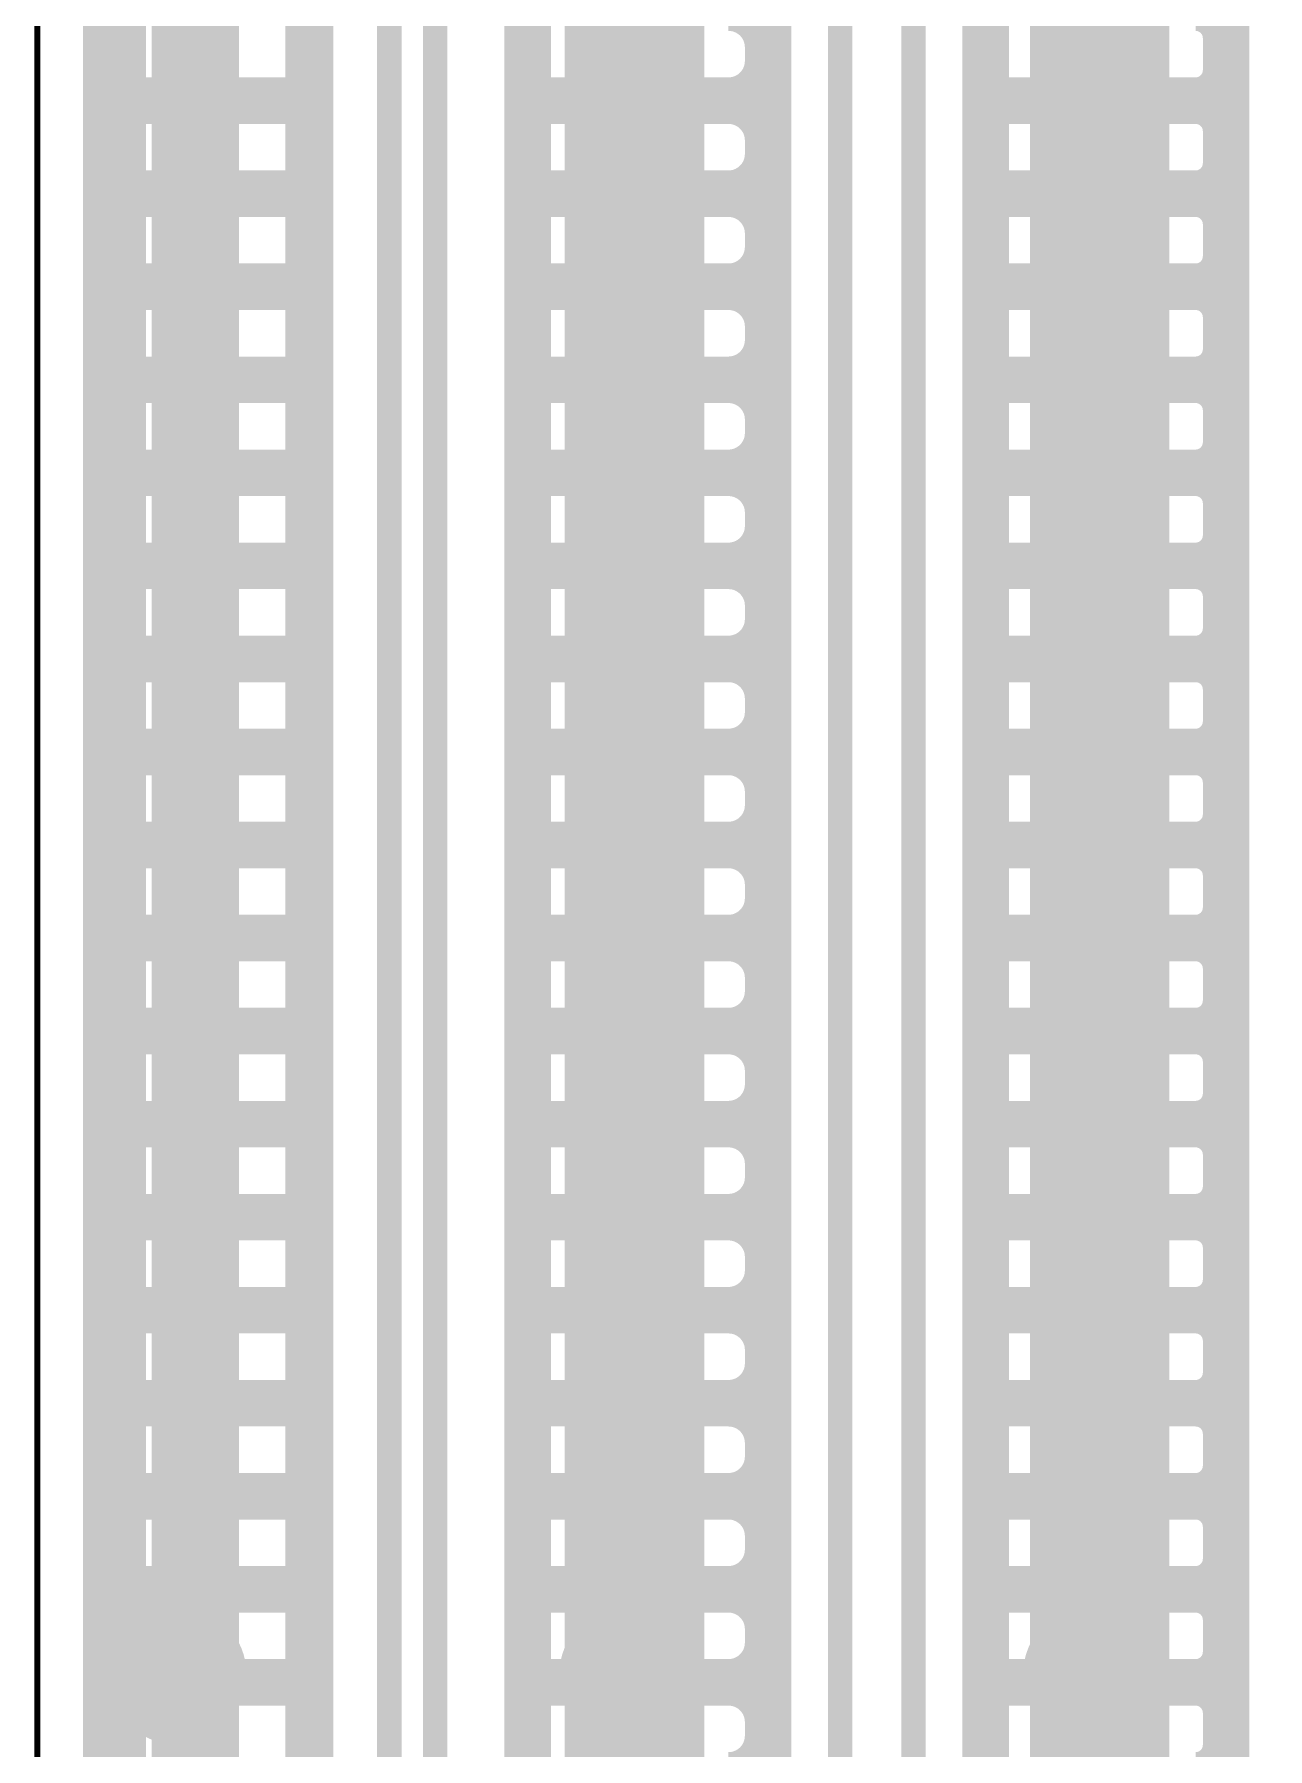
# Model space of a CAD drawing. Header units: millimetres. Extents: x 2260 to 2572, y -21 to 200.
# Drawn here: x 2292.68 to 2296.72, y 83.64 to 89.25 of the extents above; entities that cross this region are included whole.
import ezdxf

# ---------------------------------------------------------------- set-up
doc = ezdxf.new("R2010")
doc.units = ezdxf.units.MM
doc.layers.get('0').update_dxf_attribs({"lineweight": 18})
doc.layers.add('01', color=1, linetype='Continuous', lineweight=18)
doc.layers.add('DIM', color=3, linetype='Continuous', lineweight=13)

# ---------------------------------------------------------------- blocks, each defined once
blk = doc.blocks.new('PAD_R1')
blk.add_lwpolyline([(0.25, 0, 0.5, 0.5, 1), (-0.25, 0, 0.5, 0.5, 1)], format="xyseb", close=True)

msp = doc.modelspace()

# ---------------------------------------------------------------- linework, layer by layer
at = {"layer": '01'}
msp.add_lwpolyline([(2318.1914, 62.078, 0.02, 0.02, -0.414219), (2317.8914, 61.778, 0.02, 0.02, 0), (2292.9916, 61.778, 0.02, 0.02, -0.414219), (2292.6916, 62.078, 0.02, 0.02, 0), (2292.6916, 141.4405, 0.02, 0.02, -0.414219), (2292.9916, 141.7405, 0.02, 0.02, 0), (2317.8914, 141.7405, 0.02, 0.02, -0.414219), (2318.1914, 141.4405, 0.02, 0.02, 0)], format="xyseb", close=True, dxfattribs=at)
for points in [[(2293.1915, 139.8406, 0.2499, 0.2499, 0), (2293.1915, 63.6406, 0.2499, 0.2499, 0)], [(2294.6916, 139.8406, 0.2499, 0.2499, 0), (2294.6916, 63.6406, 0.2499, 0.2499, 0)], [(2296.1915, 139.8406, 0.2499, 0.2499, 0), (2296.1915, 63.6406, 0.2499, 0.2499, 0)], [(2292.9177, 137.2406, 0.1524, 0.1524, 0), (2292.9177, 66.2405, 0.1524, 0.1524, 0)], [(2292.9708, 137.2406, 0.1524, 0.1524, 0), (2292.9708, 66.2405, 0.1524, 0.1524, 0)], [(2293.2756, 137.2406, 0.1524, 0.1524, 0), (2293.2756, 66.2405, 0.1524, 0.1524, 0)], [(2293.5804, 137.2406, 0.1524, 0.1524, 0), (2293.5804, 66.2405, 0.1524, 0.1524, 0)], [(2293.5854, 137.2406, 0.1524, 0.1524, 0), (2293.5854, 66.2405, 0.1524, 0.1524, 0)], [(2294.2977, 137.2406, 0.1524, 0.1524, 0), (2294.2977, 66.2405, 0.1524, 0.1524, 0)], [(2294.4948, 137.2406, 0.1524, 0.1524, 0), (2294.4948, 66.2405, 0.1524, 0.1524, 0)], [(2294.7996, 137.2406, 0.1524, 0.1524, 0), (2294.7996, 66.2405, 0.1524, 0.1524, 0)], [(2295.0853, 66.3205, 0.1524, 0.1524, 0), (2295.0853, 137.2406, 0.1524, 0.1524, 0)], [(2295.7978, 137.2406, 0.1524, 0.1524, 0), (2295.7978, 66.2405, 0.1524, 0.1524, 0)], [(2296.0188, 137.2406, 0.1524, 0.1524, 0), (2296.0188, 66.2405, 0.1524, 0.1524, 0)], [(2296.3236, 137.2406, 0.1524, 0.1524, 0), (2296.3236, 66.2405, 0.1524, 0.1524, 0)], [(2296.5854, 66.3205, 0.1524, 0.1524, 0), (2296.5854, 137.2406, 0.1524, 0.1524, 0)], [(2295.0853, 89.2105, 0.1524, 0.1524, 0.414228), (2294.9553, 89.3405, 0.1524, 0.1524, 0)], [(2296.5854, 89.2405, 0.1524, 0.1524, 0.414228), (2296.4854, 89.3405, 0.1524, 0.1524, 0)], [(2295.0853, 89.1657, 0.1524, 0.1524, -0.414228), (2294.9553, 89.0357, 0.1524, 0.1524, 0)], [(2296.5854, 89.1357, 0.1524, 0.1524, -0.414228), (2296.4854, 89.0357, 0.1524, 0.1524, 0)], [(2292.9177, 89.0357, 0.1524, 0.1524, 0), (2293.5854, 89.0357, 0.1524, 0.1524, 0)], [(2294.2977, 89.0357, 0.1524, 0.1524, 0), (2295.0853, 89.0357, 0.1524, 0.1524, 0)], [(2295.0853, 88.9057, 0.1524, 0.1524, 0.414228), (2294.9553, 89.0357, 0.1524, 0.1524, 0)], [(2295.7978, 89.0357, 0.1524, 0.1524, 0), (2296.5854, 89.0357, 0.1524, 0.1524, 0)], [(2296.5854, 88.9357, 0.1524, 0.1524, 0.414228), (2296.4854, 89.0357, 0.1524, 0.1524, 0)], [(2295.0853, 88.8609, 0.1524, 0.1524, -0.414228), (2294.9553, 88.7309, 0.1524, 0.1524, 0)], [(2296.5854, 88.8309, 0.1524, 0.1524, -0.414228), (2296.4854, 88.7309, 0.1524, 0.1524, 0)], [(2292.9177, 88.7309, 0.1524, 0.1524, 0), (2293.5854, 88.7309, 0.1524, 0.1524, 0)], [(2294.2977, 88.7309, 0.1524, 0.1524, 0), (2295.0853, 88.7309, 0.1524, 0.1524, 0)], [(2295.0853, 88.6009, 0.1524, 0.1524, 0.414228), (2294.9553, 88.7309, 0.1524, 0.1524, 0)], [(2295.7978, 88.7309, 0.1524, 0.1524, 0), (2296.5854, 88.7309, 0.1524, 0.1524, 0)], [(2296.5854, 88.6309, 0.1524, 0.1524, 0.414228), (2296.4854, 88.7309, 0.1524, 0.1524, 0)], [(2295.0853, 88.5561, 0.1524, 0.1524, -0.414228), (2294.9553, 88.4261, 0.1524, 0.1524, 0)], [(2296.5854, 88.5261, 0.1524, 0.1524, -0.414228), (2296.4854, 88.4261, 0.1524, 0.1524, 0)], [(2292.9177, 88.4261, 0.1524, 0.1524, 0), (2293.5854, 88.4261, 0.1524, 0.1524, 0)], [(2294.2977, 88.4261, 0.1524, 0.1524, 0), (2295.0853, 88.4261, 0.1524, 0.1524, 0)], [(2295.0853, 88.2961, 0.1524, 0.1524, 0.414228), (2294.9553, 88.4261, 0.1524, 0.1524, 0)], [(2295.7978, 88.4261, 0.1524, 0.1524, 0), (2296.5854, 88.4261, 0.1524, 0.1524, 0)], [(2296.5854, 88.3261, 0.1524, 0.1524, 0.414228), (2296.4854, 88.4261, 0.1524, 0.1524, 0)], [(2295.0853, 88.2513, 0.1524, 0.1524, -0.414228), (2294.9553, 88.1213, 0.1524, 0.1524, 0)], [(2296.5854, 88.2213, 0.1524, 0.1524, -0.414228), (2296.4854, 88.1213, 0.1524, 0.1524, 0)], [(2292.9177, 88.1213, 0.1524, 0.1524, 0), (2293.5854, 88.1213, 0.1524, 0.1524, 0)], [(2294.2977, 88.1213, 0.1524, 0.1524, 0), (2295.0853, 88.1213, 0.1524, 0.1524, 0)], [(2295.0853, 87.9913, 0.1524, 0.1524, 0.414228), (2294.9553, 88.1213, 0.1524, 0.1524, 0)], [(2295.7978, 88.1213, 0.1524, 0.1524, 0), (2296.5854, 88.1213, 0.1524, 0.1524, 0)], [(2296.5854, 88.0213, 0.1524, 0.1524, 0.414228), (2296.4854, 88.1213, 0.1524, 0.1524, 0)], [(2295.0853, 87.9465, 0.1524, 0.1524, -0.414228), (2294.9553, 87.8165, 0.1524, 0.1524, 0)], [(2296.5854, 87.9165, 0.1524, 0.1524, -0.414228), (2296.4854, 87.8165, 0.1524, 0.1524, 0)], [(2292.9177, 87.8165, 0.1524, 0.1524, 0), (2293.5854, 87.8165, 0.1524, 0.1524, 0)], [(2294.2977, 87.8165, 0.1524, 0.1524, 0), (2295.0853, 87.8165, 0.1524, 0.1524, 0)], [(2295.0853, 87.6865, 0.1524, 0.1524, 0.414228), (2294.9553, 87.8165, 0.1524, 0.1524, 0)], [(2295.7978, 87.8165, 0.1524, 0.1524, 0), (2296.5854, 87.8165, 0.1524, 0.1524, 0)], [(2296.5854, 87.7165, 0.1524, 0.1524, 0.414228), (2296.4854, 87.8165, 0.1524, 0.1524, 0)], [(2295.0853, 87.6417, 0.1524, 0.1524, -0.414228), (2294.9553, 87.5117, 0.1524, 0.1524, 0)], [(2296.5854, 87.6117, 0.1524, 0.1524, -0.414228), (2296.4854, 87.5117, 0.1524, 0.1524, 0)], [(2292.9177, 87.5117, 0.1524, 0.1524, 0), (2293.5854, 87.5117, 0.1524, 0.1524, 0)], [(2294.2977, 87.5117, 0.1524, 0.1524, 0), (2295.0853, 87.5117, 0.1524, 0.1524, 0)], [(2295.0853, 87.3817, 0.1524, 0.1524, 0.414228), (2294.9553, 87.5117, 0.1524, 0.1524, 0)], [(2295.7978, 87.5117, 0.1524, 0.1524, 0), (2296.5854, 87.5117, 0.1524, 0.1524, 0)], [(2296.5854, 87.4117, 0.1524, 0.1524, 0.414228), (2296.4854, 87.5117, 0.1524, 0.1524, 0)], [(2295.0853, 87.3369, 0.1524, 0.1524, -0.414228), (2294.9553, 87.2069, 0.1524, 0.1524, 0)], [(2296.5854, 87.3069, 0.1524, 0.1524, -0.414228), (2296.4854, 87.2069, 0.1524, 0.1524, 0)], [(2292.9177, 87.2069, 0.1524, 0.1524, 0), (2293.5854, 87.2069, 0.1524, 0.1524, 0)], [(2294.2977, 87.2069, 0.1524, 0.1524, 0), (2295.0853, 87.2069, 0.1524, 0.1524, 0)], [(2295.0853, 87.0769, 0.1524, 0.1524, 0.414228), (2294.9553, 87.2069, 0.1524, 0.1524, 0)], [(2295.7978, 87.2069, 0.1524, 0.1524, 0), (2296.5854, 87.2069, 0.1524, 0.1524, 0)], [(2296.5854, 87.1069, 0.1524, 0.1524, 0.414228), (2296.4854, 87.2069, 0.1524, 0.1524, 0)], [(2295.0853, 87.0321, 0.1524, 0.1524, -0.414228), (2294.9553, 86.9021, 0.1524, 0.1524, 0)], [(2296.5854, 87.0021, 0.1524, 0.1524, -0.414228), (2296.4854, 86.9021, 0.1524, 0.1524, 0)], [(2292.9177, 86.9021, 0.1524, 0.1524, 0), (2293.5854, 86.9021, 0.1524, 0.1524, 0)], [(2294.2977, 86.9021, 0.1524, 0.1524, 0), (2295.0853, 86.9021, 0.1524, 0.1524, 0)], [(2295.0853, 86.7721, 0.1524, 0.1524, 0.414228), (2294.9553, 86.9021, 0.1524, 0.1524, 0)], [(2295.7978, 86.9021, 0.1524, 0.1524, 0), (2296.5854, 86.9021, 0.1524, 0.1524, 0)], [(2296.5854, 86.8021, 0.1524, 0.1524, 0.414228), (2296.4854, 86.9021, 0.1524, 0.1524, 0)], [(2295.0853, 86.7273, 0.1524, 0.1524, -0.414228), (2294.9553, 86.5973, 0.1524, 0.1524, 0)], [(2296.5854, 86.6973, 0.1524, 0.1524, -0.414228), (2296.4854, 86.5973, 0.1524, 0.1524, 0)], [(2292.9177, 86.5973, 0.1524, 0.1524, 0), (2293.5854, 86.5973, 0.1524, 0.1524, 0)], [(2294.2977, 86.5973, 0.1524, 0.1524, 0), (2295.0853, 86.5973, 0.1524, 0.1524, 0)], [(2295.0853, 86.4673, 0.1524, 0.1524, 0.414228), (2294.9553, 86.5973, 0.1524, 0.1524, 0)], [(2295.7978, 86.5973, 0.1524, 0.1524, 0), (2296.5854, 86.5973, 0.1524, 0.1524, 0)], [(2296.5854, 86.4973, 0.1524, 0.1524, 0.414228), (2296.4854, 86.5973, 0.1524, 0.1524, 0)], [(2295.0853, 86.4225, 0.1524, 0.1524, -0.414228), (2294.9553, 86.2925, 0.1524, 0.1524, 0)], [(2296.5854, 86.3925, 0.1524, 0.1524, -0.414228), (2296.4854, 86.2925, 0.1524, 0.1524, 0)], [(2292.9177, 86.2925, 0.1524, 0.1524, 0), (2293.5854, 86.2925, 0.1524, 0.1524, 0)], [(2294.2977, 86.2925, 0.1524, 0.1524, 0), (2295.0853, 86.2925, 0.1524, 0.1524, 0)], [(2295.0853, 86.1625, 0.1524, 0.1524, 0.414228), (2294.9553, 86.2925, 0.1524, 0.1524, 0)], [(2295.7978, 86.2925, 0.1524, 0.1524, 0), (2296.5854, 86.2925, 0.1524, 0.1524, 0)], [(2296.5854, 86.1925, 0.1524, 0.1524, 0.414228), (2296.4854, 86.2925, 0.1524, 0.1524, 0)], [(2295.0853, 86.1177, 0.1524, 0.1524, -0.414228), (2294.9553, 85.9877, 0.1524, 0.1524, 0)], [(2296.5854, 86.0877, 0.1524, 0.1524, -0.414228), (2296.4854, 85.9877, 0.1524, 0.1524, 0)], [(2292.9177, 85.9877, 0.1524, 0.1524, 0), (2293.5854, 85.9877, 0.1524, 0.1524, 0)], [(2294.2977, 85.9877, 0.1524, 0.1524, 0), (2295.0853, 85.9877, 0.1524, 0.1524, 0)], [(2295.0853, 85.8577, 0.1524, 0.1524, 0.414228), (2294.9553, 85.9877, 0.1524, 0.1524, 0)], [(2295.7978, 85.9877, 0.1524, 0.1524, 0), (2296.5854, 85.9877, 0.1524, 0.1524, 0)], [(2296.5854, 85.8877, 0.1524, 0.1524, 0.414228), (2296.4854, 85.9877, 0.1524, 0.1524, 0)], [(2295.0853, 85.8129, 0.1524, 0.1524, -0.414228), (2294.9553, 85.6829, 0.1524, 0.1524, 0)], [(2296.5854, 85.7829, 0.1524, 0.1524, -0.414228), (2296.4854, 85.6829, 0.1524, 0.1524, 0)], [(2292.9177, 85.6829, 0.1524, 0.1524, 0), (2293.5854, 85.6829, 0.1524, 0.1524, 0)], [(2294.2977, 85.6829, 0.1524, 0.1524, 0), (2295.0853, 85.6829, 0.1524, 0.1524, 0)], [(2295.0853, 85.5529, 0.1524, 0.1524, 0.414228), (2294.9553, 85.6829, 0.1524, 0.1524, 0)], [(2295.7978, 85.6829, 0.1524, 0.1524, 0), (2296.5854, 85.6829, 0.1524, 0.1524, 0)], [(2296.5854, 85.5829, 0.1524, 0.1524, 0.414228), (2296.4854, 85.6829, 0.1524, 0.1524, 0)], [(2295.0853, 85.5081, 0.1524, 0.1524, -0.414228), (2294.9553, 85.3781, 0.1524, 0.1524, 0)], [(2296.5854, 85.4781, 0.1524, 0.1524, -0.414228), (2296.4854, 85.3781, 0.1524, 0.1524, 0)], [(2292.9177, 85.3781, 0.1524, 0.1524, 0), (2293.5854, 85.3781, 0.1524, 0.1524, 0)], [(2294.2977, 85.3781, 0.1524, 0.1524, 0), (2295.0853, 85.3781, 0.1524, 0.1524, 0)], [(2295.0853, 85.2481, 0.1524, 0.1524, 0.414228), (2294.9553, 85.3781, 0.1524, 0.1524, 0)], [(2295.7978, 85.3781, 0.1524, 0.1524, 0), (2296.5854, 85.3781, 0.1524, 0.1524, 0)], [(2296.5854, 85.2781, 0.1524, 0.1524, 0.414228), (2296.4854, 85.3781, 0.1524, 0.1524, 0)], [(2295.0853, 85.2033, 0.1524, 0.1524, -0.414228), (2294.9553, 85.0733, 0.1524, 0.1524, 0)], [(2296.5854, 85.1733, 0.1524, 0.1524, -0.414228), (2296.4854, 85.0733, 0.1524, 0.1524, 0)], [(2292.9177, 85.0733, 0.1524, 0.1524, 0), (2293.5854, 85.0733, 0.1524, 0.1524, 0)], [(2294.2977, 85.0733, 0.1524, 0.1524, 0), (2295.0853, 85.0733, 0.1524, 0.1524, 0)], [(2295.0853, 84.9433, 0.1524, 0.1524, 0.414228), (2294.9553, 85.0733, 0.1524, 0.1524, 0)], [(2295.7978, 85.0733, 0.1524, 0.1524, 0), (2296.5854, 85.0733, 0.1524, 0.1524, 0)], [(2296.5854, 84.9733, 0.1524, 0.1524, 0.414228), (2296.4854, 85.0733, 0.1524, 0.1524, 0)], [(2295.0853, 84.8985, 0.1524, 0.1524, -0.414228), (2294.9553, 84.7685, 0.1524, 0.1524, 0)], [(2296.5854, 84.8685, 0.1524, 0.1524, -0.414228), (2296.4854, 84.7685, 0.1524, 0.1524, 0)], [(2292.9177, 84.7685, 0.1524, 0.1524, 0), (2293.5854, 84.7685, 0.1524, 0.1524, 0)], [(2294.2977, 84.7685, 0.1524, 0.1524, 0), (2295.0853, 84.7685, 0.1524, 0.1524, 0)], [(2295.0853, 84.6385, 0.1524, 0.1524, 0.414228), (2294.9553, 84.7685, 0.1524, 0.1524, 0)], [(2295.7978, 84.7685, 0.1524, 0.1524, 0), (2296.5854, 84.7685, 0.1524, 0.1524, 0)], [(2296.5854, 84.6685, 0.1524, 0.1524, 0.414228), (2296.4854, 84.7685, 0.1524, 0.1524, 0)], [(2295.0853, 84.5937, 0.1524, 0.1524, -0.414228), (2294.9553, 84.4637, 0.1524, 0.1524, 0)], [(2296.5854, 84.5637, 0.1524, 0.1524, -0.414228), (2296.4854, 84.4637, 0.1524, 0.1524, 0)], [(2292.9177, 84.4637, 0.1524, 0.1524, 0), (2293.5854, 84.4637, 0.1524, 0.1524, 0)], [(2294.2977, 84.4637, 0.1524, 0.1524, 0), (2295.0853, 84.4637, 0.1524, 0.1524, 0)], [(2295.0853, 84.3337, 0.1524, 0.1524, 0.414228), (2294.9553, 84.4637, 0.1524, 0.1524, 0)], [(2295.7978, 84.4637, 0.1524, 0.1524, 0), (2296.5854, 84.4637, 0.1524, 0.1524, 0)], [(2296.5854, 84.3637, 0.1524, 0.1524, 0.414228), (2296.4854, 84.4637, 0.1524, 0.1524, 0)], [(2295.0853, 84.2889, 0.1524, 0.1524, -0.414228), (2294.9553, 84.1589, 0.1524, 0.1524, 0)], [(2296.5854, 84.2589, 0.1524, 0.1524, -0.414228), (2296.4854, 84.1589, 0.1524, 0.1524, 0)], [(2292.9177, 84.1589, 0.1524, 0.1524, 0), (2293.5854, 84.1589, 0.1524, 0.1524, 0)], [(2294.2977, 84.1589, 0.1524, 0.1524, 0), (2295.0853, 84.1589, 0.1524, 0.1524, 0)], [(2295.0853, 84.0289, 0.1524, 0.1524, 0.414228), (2294.9553, 84.1589, 0.1524, 0.1524, 0)], [(2295.7978, 84.1589, 0.1524, 0.1524, 0), (2296.5854, 84.1589, 0.1524, 0.1524, 0)], [(2296.5854, 84.0589, 0.1524, 0.1524, 0.414228), (2296.4854, 84.1589, 0.1524, 0.1524, 0)], [(2295.0853, 83.9841, 0.1524, 0.1524, -0.414228), (2294.9553, 83.8541, 0.1524, 0.1524, 0)], [(2296.5854, 83.9541, 0.1524, 0.1524, -0.414228), (2296.4854, 83.8541, 0.1524, 0.1524, 0)], [(2292.9177, 83.8541, 0.1524, 0.1524, 0), (2293.5854, 83.8541, 0.1524, 0.1524, 0)], [(2294.2977, 83.8541, 0.1524, 0.1524, 0), (2295.0853, 83.8541, 0.1524, 0.1524, 0)], [(2295.0853, 83.7241, 0.1524, 0.1524, 0.414228), (2294.9553, 83.8541, 0.1524, 0.1524, 0)], [(2295.7978, 83.8541, 0.1524, 0.1524, 0), (2296.5854, 83.8541, 0.1524, 0.1524, 0)], [(2296.5854, 83.7541, 0.1524, 0.1524, 0.414228), (2296.4854, 83.8541, 0.1524, 0.1524, 0)], [(2295.0853, 83.6793, 0.1524, 0.1524, -0.414228), (2294.9553, 83.5493, 0.1524, 0.1524, 0)], [(2296.5854, 83.6493, 0.1524, 0.1524, -0.414228), (2296.4854, 83.5493, 0.1524, 0.1524, 0)]]:
    msp.add_lwpolyline(points, format="xyseb", dxfattribs=at)
at = {"layer": 'DIM'}
for points in [[(2293.8446, 137.3962, 0.08, 0.08, 0), (2293.8446, 66.0853, 0.08, 0.08, 0)], [(2295.3215, 137.4265, 0.08, 0.08, 0), (2295.3215, 66.0549, 0.08, 0.08, 0)], [(2295.5616, 137.4264, 0.08, 0.08, 0), (2295.5616, 66.0551, 0.08, 0.08, 0)], [(2293.9946, 137.3377, 0.08, 0.08, 0), (2293.9946, 66.1434, 0.08, 0.08, 0)]]:
    msp.add_lwpolyline(points, format="xyseb", dxfattribs=at)

# ---------------------------------------------------------------- block references
at = {"layer": '01'}
for p, xscale, yscale in [((2296.5854, 89.2405), 0.1524, 0.1524), ((2295.0853, 89.2105), 0.1524, 0.1524), ((2295.0853, 89.1657), 0.1524, 0.1524), ((2296.5854, 89.1357), 0.1524, 0.1524), ((2292.9177, 89.0357), 0.1524, 0.1524), ((2293.5854, 89.0357), 0.1524, 0.1524), ((2294.2977, 89.0357), 0.1524, 0.1524), ((2294.9553, 89.0357), 0.1524, 0.1524), ((2294.9553, 89.0357), 0.1524, 0.1524), ((2295.0853, 89.0357), 0.1524, 0.1524), ((2295.7978, 89.0357), 0.1524, 0.1524), ((2296.4854, 89.0357), 0.1524, 0.1524), ((2296.4854, 89.0357), 0.1524, 0.1524), ((2296.5854, 89.0357), 0.1524, 0.1524), ((2295.0853, 88.9057), 0.1524, 0.1524), ((2296.5854, 88.9357), 0.1524, 0.1524), ((2295.0853, 88.8609), 0.1524, 0.1524), ((2296.5854, 88.8309), 0.1524, 0.1524), ((2292.9177, 88.7309), 0.1524, 0.1524), ((2293.5854, 88.7309), 0.1524, 0.1524), ((2294.2977, 88.7309), 0.1524, 0.1524), ((2294.9553, 88.7309), 0.1524, 0.1524), ((2294.9553, 88.7309), 0.1524, 0.1524), ((2295.0853, 88.7309), 0.1524, 0.1524), ((2295.7978, 88.7309), 0.1524, 0.1524), ((2296.4854, 88.7309), 0.1524, 0.1524), ((2296.4854, 88.7309), 0.1524, 0.1524), ((2296.5854, 88.7309), 0.1524, 0.1524), ((2296.5854, 88.6309), 0.1524, 0.1524), ((2295.0853, 88.6009), 0.1524, 0.1524), ((2295.0853, 88.5561), 0.1524, 0.1524), ((2296.5854, 88.5261), 0.1524, 0.1524), ((2292.9177, 88.4261), 0.1524, 0.1524), ((2293.5854, 88.4261), 0.1524, 0.1524), ((2294.2977, 88.4261), 0.1524, 0.1524), ((2294.9553, 88.4261), 0.1524, 0.1524), ((2294.9553, 88.4261), 0.1524, 0.1524), ((2295.0853, 88.4261), 0.1524, 0.1524), ((2295.7978, 88.4261), 0.1524, 0.1524), ((2296.4854, 88.4261), 0.1524, 0.1524), ((2296.4854, 88.4261), 0.1524, 0.1524), ((2296.5854, 88.4261), 0.1524, 0.1524), ((2296.5854, 88.3261), 0.1524, 0.1524), ((2295.0853, 88.2961), 0.1524, 0.1524), ((2295.0853, 88.2513), 0.1524, 0.1524), ((2296.5854, 88.2213), 0.1524, 0.1524), ((2292.9177, 88.1213), 0.1524, 0.1524), ((2293.5854, 88.1213), 0.1524, 0.1524), ((2294.2977, 88.1213), 0.1524, 0.1524), ((2294.9553, 88.1213), 0.1524, 0.1524), ((2294.9553, 88.1213), 0.1524, 0.1524), ((2295.0853, 88.1213), 0.1524, 0.1524), ((2295.7978, 88.1213), 0.1524, 0.1524), ((2296.4854, 88.1213), 0.1524, 0.1524), ((2296.4854, 88.1213), 0.1524, 0.1524), ((2296.5854, 88.1213), 0.1524, 0.1524), ((2295.0853, 87.9913), 0.1524, 0.1524), ((2296.5854, 88.0213), 0.1524, 0.1524), ((2295.0853, 87.9465), 0.1524, 0.1524), ((2296.5854, 87.9165), 0.1524, 0.1524), ((2292.9177, 87.8165), 0.1524, 0.1524), ((2293.5854, 87.8165), 0.1524, 0.1524), ((2294.2977, 87.8165), 0.1524, 0.1524), ((2294.9553, 87.8165), 0.1524, 0.1524), ((2294.9553, 87.8165), 0.1524, 0.1524), ((2295.0853, 87.8165), 0.1524, 0.1524), ((2295.7978, 87.8165), 0.1524, 0.1524), ((2296.4854, 87.8165), 0.1524, 0.1524), ((2296.4854, 87.8165), 0.1524, 0.1524), ((2296.5854, 87.8165), 0.1524, 0.1524), ((2296.5854, 87.7165), 0.1524, 0.1524), ((2295.0853, 87.6865), 0.1524, 0.1524), ((2295.0853, 87.6417), 0.1524, 0.1524), ((2296.5854, 87.6117), 0.1524, 0.1524), ((2292.9177, 87.5117), 0.1524, 0.1524), ((2293.5854, 87.5117), 0.1524, 0.1524), ((2294.2977, 87.5117), 0.1524, 0.1524), ((2294.9553, 87.5117), 0.1524, 0.1524), ((2294.9553, 87.5117), 0.1524, 0.1524), ((2295.0853, 87.5117), 0.1524, 0.1524), ((2295.7978, 87.5117), 0.1524, 0.1524), ((2296.4854, 87.5117), 0.1524, 0.1524), ((2296.4854, 87.5117), 0.1524, 0.1524), ((2296.5854, 87.5117), 0.1524, 0.1524), ((2295.0853, 87.3817), 0.1524, 0.1524), ((2296.5854, 87.4117), 0.1524, 0.1524), ((2295.0853, 87.3369), 0.1524, 0.1524), ((2296.5854, 87.3069), 0.1524, 0.1524), ((2292.9177, 87.2069), 0.1524, 0.1524), ((2293.5854, 87.2069), 0.1524, 0.1524), ((2294.2977, 87.2069), 0.1524, 0.1524), ((2294.9553, 87.2069), 0.1524, 0.1524), ((2294.9553, 87.2069), 0.1524, 0.1524), ((2295.0853, 87.2069), 0.1524, 0.1524), ((2295.7978, 87.2069), 0.1524, 0.1524), ((2296.4854, 87.2069), 0.1524, 0.1524), ((2296.4854, 87.2069), 0.1524, 0.1524), ((2296.5854, 87.2069), 0.1524, 0.1524), ((2296.5854, 87.1069), 0.1524, 0.1524), ((2295.0853, 87.0769), 0.1524, 0.1524), ((2295.0853, 87.0321), 0.1524, 0.1524), ((2296.5854, 87.0021), 0.1524, 0.1524), ((2292.9177, 86.9021), 0.1524, 0.1524), ((2293.5854, 86.9021), 0.1524, 0.1524), ((2294.2977, 86.9021), 0.1524, 0.1524), ((2294.9553, 86.9021), 0.1524, 0.1524), ((2294.9553, 86.9021), 0.1524, 0.1524), ((2295.0853, 86.9021), 0.1524, 0.1524), ((2295.7978, 86.9021), 0.1524, 0.1524), ((2296.4854, 86.9021), 0.1524, 0.1524), ((2296.4854, 86.9021), 0.1524, 0.1524), ((2296.5854, 86.9021), 0.1524, 0.1524), ((2295.0853, 86.7721), 0.1524, 0.1524), ((2296.5854, 86.8021), 0.1524, 0.1524), ((2295.0853, 86.7273), 0.1524, 0.1524), ((2296.5854, 86.6973), 0.1524, 0.1524), ((2292.9177, 86.5973), 0.1524, 0.1524), ((2293.5854, 86.5973), 0.1524, 0.1524), ((2294.2977, 86.5973), 0.1524, 0.1524), ((2294.9553, 86.5973), 0.1524, 0.1524), ((2294.9553, 86.5973), 0.1524, 0.1524), ((2295.0853, 86.5973), 0.1524, 0.1524), ((2295.7978, 86.5973), 0.1524, 0.1524), ((2296.4854, 86.5973), 0.1524, 0.1524), ((2296.4854, 86.5973), 0.1524, 0.1524), ((2296.5854, 86.5973), 0.1524, 0.1524), ((2296.5854, 86.4973), 0.1524, 0.1524), ((2295.0853, 86.4673), 0.1524, 0.1524), ((2295.0853, 86.4225), 0.1524, 0.1524), ((2296.5854, 86.3925), 0.1524, 0.1524), ((2292.9177, 86.2925), 0.1524, 0.1524), ((2293.5854, 86.2925), 0.1524, 0.1524), ((2294.2977, 86.2925), 0.1524, 0.1524), ((2294.9553, 86.2925), 0.1524, 0.1524), ((2294.9553, 86.2925), 0.1524, 0.1524), ((2295.0853, 86.2925), 0.1524, 0.1524), ((2295.7978, 86.2925), 0.1524, 0.1524), ((2296.4854, 86.2925), 0.1524, 0.1524), ((2296.4854, 86.2925), 0.1524, 0.1524), ((2296.5854, 86.2925), 0.1524, 0.1524), ((2296.5854, 86.1925), 0.1524, 0.1524), ((2295.0853, 86.1625), 0.1524, 0.1524), ((2295.0853, 86.1177), 0.1524, 0.1524), ((2296.5854, 86.0877), 0.1524, 0.1524), ((2292.9177, 85.9877), 0.1524, 0.1524), ((2293.5854, 85.9877), 0.1524, 0.1524), ((2294.2977, 85.9877), 0.1524, 0.1524), ((2294.9553, 85.9877), 0.1524, 0.1524), ((2294.9553, 85.9877), 0.1524, 0.1524), ((2295.0853, 85.9877), 0.1524, 0.1524), ((2295.7978, 85.9877), 0.1524, 0.1524), ((2296.4854, 85.9877), 0.1524, 0.1524), ((2296.4854, 85.9877), 0.1524, 0.1524), ((2296.5854, 85.9877), 0.1524, 0.1524), ((2295.0853, 85.8577), 0.1524, 0.1524), ((2296.5854, 85.8877), 0.1524, 0.1524), ((2295.0853, 85.8129), 0.1524, 0.1524), ((2296.5854, 85.7829), 0.1524, 0.1524), ((2292.9177, 85.6829), 0.1524, 0.1524), ((2293.5854, 85.6829), 0.1524, 0.1524), ((2294.2977, 85.6829), 0.1524, 0.1524), ((2294.9553, 85.6829), 0.1524, 0.1524), ((2294.9553, 85.6829), 0.1524, 0.1524), ((2295.0853, 85.6829), 0.1524, 0.1524), ((2295.7978, 85.6829), 0.1524, 0.1524), ((2296.4854, 85.6829), 0.1524, 0.1524), ((2296.4854, 85.6829), 0.1524, 0.1524), ((2296.5854, 85.6829), 0.1524, 0.1524), ((2296.5854, 85.5829), 0.1524, 0.1524), ((2295.0853, 85.5529), 0.1524, 0.1524), ((2295.0853, 85.5081), 0.1524, 0.1524), ((2296.5854, 85.4781), 0.1524, 0.1524), ((2292.9177, 85.3781), 0.1524, 0.1524), ((2293.5854, 85.3781), 0.1524, 0.1524), ((2294.2977, 85.3781), 0.1524, 0.1524), ((2294.9553, 85.3781), 0.1524, 0.1524), ((2294.9553, 85.3781), 0.1524, 0.1524), ((2295.0853, 85.3781), 0.1524, 0.1524), ((2295.7978, 85.3781), 0.1524, 0.1524), ((2296.4854, 85.3781), 0.1524, 0.1524), ((2296.4854, 85.3781), 0.1524, 0.1524), ((2296.5854, 85.3781), 0.1524, 0.1524), ((2295.0853, 85.2481), 0.1524, 0.1524), ((2296.5854, 85.2781), 0.1524, 0.1524), ((2295.0853, 85.2033), 0.1524, 0.1524), ((2296.5854, 85.1733), 0.1524, 0.1524), ((2292.9177, 85.0733), 0.1524, 0.1524), ((2293.5854, 85.0733), 0.1524, 0.1524), ((2294.2977, 85.0733), 0.1524, 0.1524), ((2294.9553, 85.0733), 0.1524, 0.1524), ((2294.9553, 85.0733), 0.1524, 0.1524), ((2295.0853, 85.0733), 0.1524, 0.1524), ((2295.7978, 85.0733), 0.1524, 0.1524), ((2296.4854, 85.0733), 0.1524, 0.1524), ((2296.4854, 85.0733), 0.1524, 0.1524), ((2296.5854, 85.0733), 0.1524, 0.1524), ((2296.5854, 84.9733), 0.1524, 0.1524), ((2295.0853, 84.9433), 0.1524, 0.1524), ((2295.0853, 84.8985), 0.1524, 0.1524), ((2296.5854, 84.8685), 0.1524, 0.1524), ((2292.9177, 84.7685), 0.1524, 0.1524), ((2293.5854, 84.7685), 0.1524, 0.1524), ((2294.2977, 84.7685), 0.1524, 0.1524), ((2294.9553, 84.7685), 0.1524, 0.1524), ((2294.9553, 84.7685), 0.1524, 0.1524), ((2295.0853, 84.7685), 0.1524, 0.1524), ((2295.7978, 84.7685), 0.1524, 0.1524), ((2296.4854, 84.7685), 0.1524, 0.1524), ((2296.4854, 84.7685), 0.1524, 0.1524), ((2296.5854, 84.7685), 0.1524, 0.1524), ((2295.0853, 84.6385), 0.1524, 0.1524), ((2296.5854, 84.6685), 0.1524, 0.1524), ((2295.0853, 84.5937), 0.1524, 0.1524), ((2296.5854, 84.5637), 0.1524, 0.1524), ((2292.9177, 84.4637), 0.1524, 0.1524), ((2293.5854, 84.4637), 0.1524, 0.1524), ((2294.2977, 84.4637), 0.1524, 0.1524), ((2294.9553, 84.4637), 0.1524, 0.1524), ((2294.9553, 84.4637), 0.1524, 0.1524), ((2295.0853, 84.4637), 0.1524, 0.1524), ((2295.7978, 84.4637), 0.1524, 0.1524), ((2296.4854, 84.4637), 0.1524, 0.1524), ((2296.4854, 84.4637), 0.1524, 0.1524), ((2296.5854, 84.4637), 0.1524, 0.1524), ((2296.5854, 84.3637), 0.1524, 0.1524), ((2295.0853, 84.3337), 0.1524, 0.1524), ((2295.0853, 84.2889), 0.1524, 0.1524), ((2296.5854, 84.2589), 0.1524, 0.1524), ((2292.9177, 84.1589), 0.1524, 0.1524), ((2293.5854, 84.1589), 0.1524, 0.1524), ((2294.2977, 84.1589), 0.1524, 0.1524), ((2294.9553, 84.1589), 0.1524, 0.1524), ((2294.9553, 84.1589), 0.1524, 0.1524), ((2295.0853, 84.1589), 0.1524, 0.1524), ((2295.7978, 84.1589), 0.1524, 0.1524), ((2296.4854, 84.1589), 0.1524, 0.1524), ((2296.4854, 84.1589), 0.1524, 0.1524), ((2296.5854, 84.1589), 0.1524, 0.1524), ((2296.5854, 84.0589), 0.1524, 0.1524), ((2293.1486, 83.8795), 0.456945, 0.456945), ((2294.6296, 83.8795), 0.456945, 0.456945), ((2295.0853, 84.0289), 0.1524, 0.1524), ((2296.1486, 83.8795), 0.456945, 0.456945), ((2295.0853, 83.9841), 0.1524, 0.1524), ((2296.5854, 83.9541), 0.1524, 0.1524), ((2292.9177, 83.8541), 0.1524, 0.1524), ((2293.5854, 83.8541), 0.1524, 0.1524), ((2294.2977, 83.8541), 0.1524, 0.1524), ((2294.9553, 83.8541), 0.1524, 0.1524), ((2294.9553, 83.8541), 0.1524, 0.1524), ((2295.0853, 83.8541), 0.1524, 0.1524), ((2295.7978, 83.8541), 0.1524, 0.1524), ((2296.4854, 83.8541), 0.1524, 0.1524), ((2296.4854, 83.8541), 0.1524, 0.1524), ((2296.5854, 83.8541), 0.1524, 0.1524), ((2295.0853, 83.7241), 0.1524, 0.1524), ((2296.5854, 83.7541), 0.1524, 0.1524), ((2295.0853, 83.6793), 0.1524, 0.1524), ((2296.5854, 83.6493), 0.1524, 0.1524)]:
    msp.add_blockref('PAD_R1', p, dxfattribs=dict(at, xscale=xscale, yscale=yscale))

doc.saveas('drawing.dxf')
